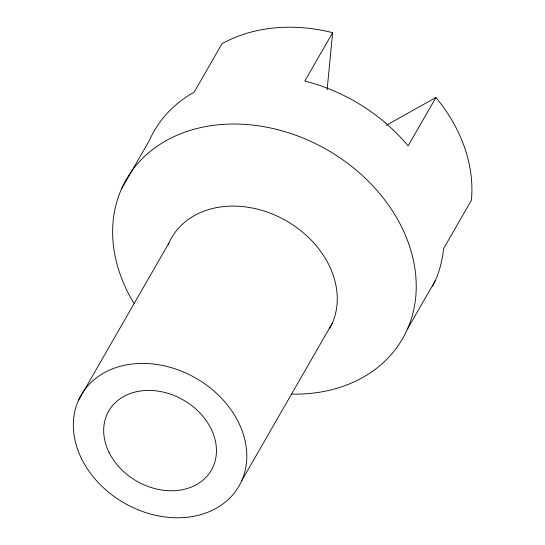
<?xml version="1.0" encoding="UTF-8"?>
<svg xmlns="http://www.w3.org/2000/svg" width="545" height="545" viewBox="0 0 545 545"><rect width="100%" height="100%" fill="white"/><g stroke="black" fill="none" stroke-linecap="round" stroke-linejoin="round"><path stroke-width="0.82" d="M327.116 89.782L332.634 32.673A159.426 125.97 29.9 0 0 221.992 43.757L194.156 92.16A159.426 125.97 29.9 0 0 149.385 140.419L121.549 188.822M78.412 400.446L168.868 243.138M332.634 32.673L304.798 81.076A159.426 125.97 29.9 0 1 408.103 145.91L435.939 97.507A159.426 125.97 29.9 0 1 471.384 200.281L443.555 248.684A159.426 125.97 29.9 0 1 432.607 286.241M241.708 480.738L332.171 323.43M407.319 329.337L435.155 280.934M386.16 125.336L435.939 97.507M133.879 303.204A159.426 125.97 29.9 0 1 202.999 127.101A159.426 125.97 29.9 0 1 409.554 246.231A159.426 125.97 29.9 0 1 291.486 394.103M168.228 244.63A91.097 71.981 29.9 0 1 282.119 218.538A91.097 71.981 29.9 0 1 329.589 328.533M109.068 452.439A59.214 46.788 29.9 0 0 206.398 476.889A59.214 46.788 29.9 0 0 164.713 392.455A59.214 46.788 29.9 0 0 109.068 452.439M81.614 458.815A91.097 71.981 29.9 0 0 231.346 496.434A91.097 71.981 29.9 0 0 167.22 366.54A91.097 71.981 29.9 0 0 81.614 458.815"/></g></svg>
